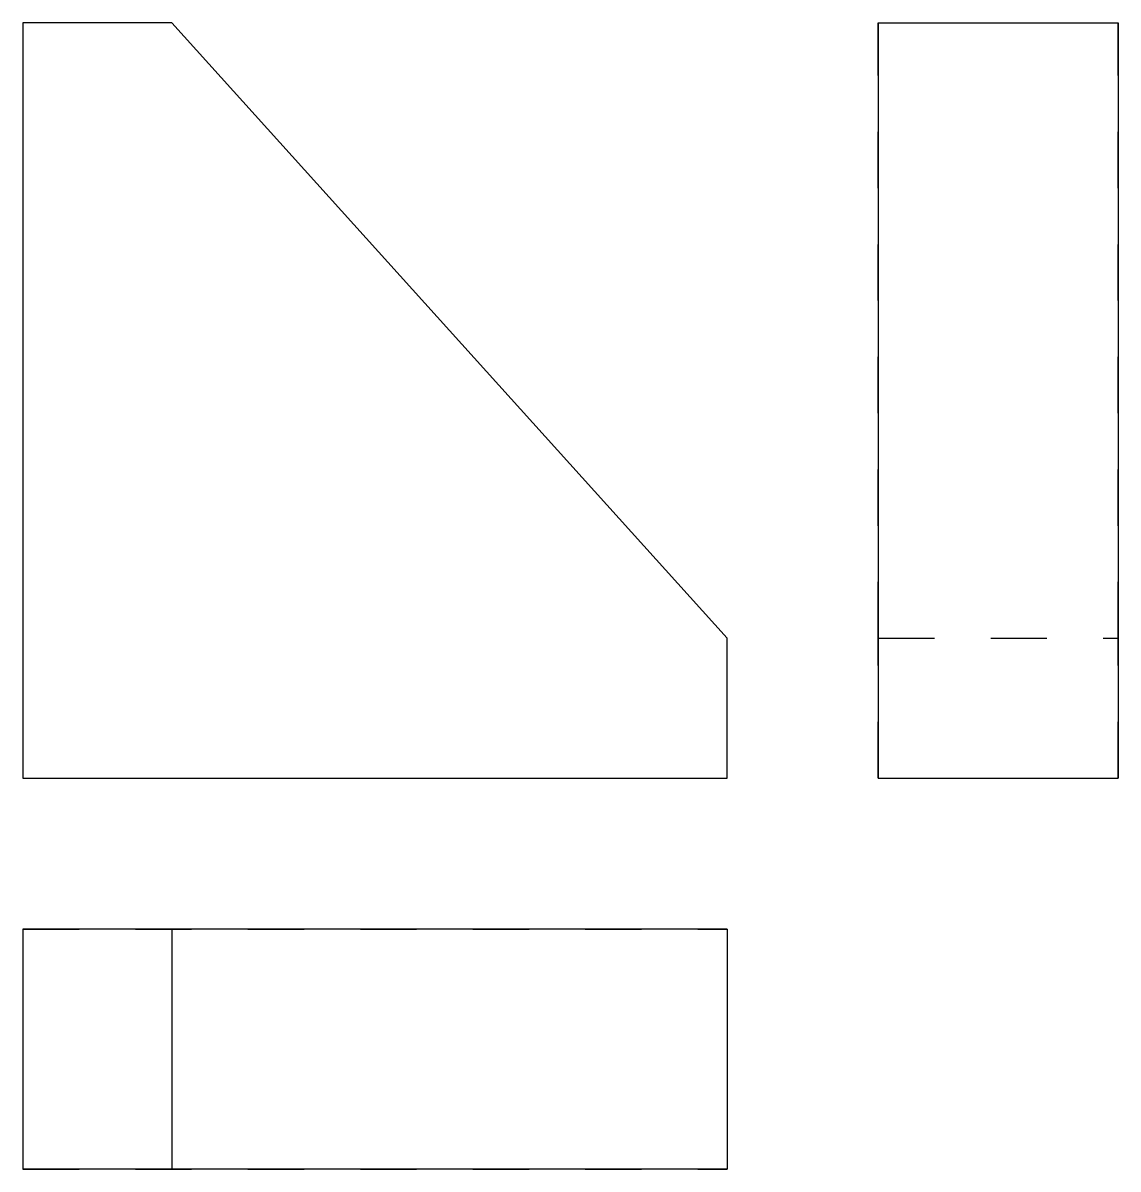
# Model space of a CAD drawing. Extents: x 0 to 1.95, y 0 to 2.04.
import ezdxf

# ---------------------------------------------------------------- set-up
doc = ezdxf.new("R2010")
doc.units = 0
doc.linetypes.add('HIDDEN', pattern=[0.067101, 0.044756, -0.022345])
for name, color, linetype in [('FRONT', 7, 'CONTINUOUS'), ('LEFT', 7, 'CONTINUOUS'), ('LEFT_HID', 7, 'HIDDEN'), ('TOP', 7, 'CONTINUOUS'), ('TOP_HID', 7, 'HIDDEN')]:
    doc.layers.add(name, color=color, linetype=linetype)

msp = doc.modelspace()

# ---------------------------------------------------------------- linework, layer by layer
at = {"layer": 'FRONT'}
for p, q in [((0.264578, 2.036952), (0, 2.036952)), ((0, 2.036952), (0, 0.694928)), ((1.252498, 0.943446), (0.264578, 2.036952)), ((1.252498, 0.694928), (1.252498, 0.943446)), ((0, 0.694928), (1.252498, 0.694928))]:
    msp.add_line(p, q, dxfattribs=at)
at = {"layer": 'LEFT'}
for p, q in [((1.520903, 2.036952), (1.947426, 2.036952)), ((1.520903, 2.036952), (1.520903, 0.694928)), ((1.947426, 2.036952), (1.947426, 0.694928)), ((1.520903, 0.694928), (1.947426, 0.694928))]:
    msp.add_line(p, q, dxfattribs=at)
at = {"layer": 'LEFT_HID', "linetype": 'HIDDEN'}
for p, q in [((1.520903, 0.943446), (1.520903, 2.036952)), ((1.947426, 0.943446), (1.947426, 2.036952)), ((1.520903, 0.943446), (1.947426, 0.943446)), ((1.520903, 0.694928), (1.520903, 0.943446)), ((1.947426, 0.694928), (1.947426, 0.943446))]:
    msp.add_line(p, q, dxfattribs=at)
at = {"layer": 'TOP'}
for p, q in [((0, 0.426523), (0, 0)), ((0.264578, 0.426523), (0, 0.426523)), ((0.264578, 0.426523), (0.264578, 0)), ((1.252498, 0.426523), (0.264578, 0.426523)), ((1.252498, 0.426523), (1.252498, 0)), ((0.264578, 0), (0, 0)), ((1.252498, 0), (0.264578, 0))]:
    msp.add_line(p, q, dxfattribs=at)
at = {"layer": 'TOP_HID', "linetype": 'HIDDEN'}
for p, q in [((0, 0.426523), (1.252498, 0.426523)), ((0, 0), (1.252498, 0))]:
    msp.add_line(p, q, dxfattribs=at)

doc.saveas('drawing.dxf')
